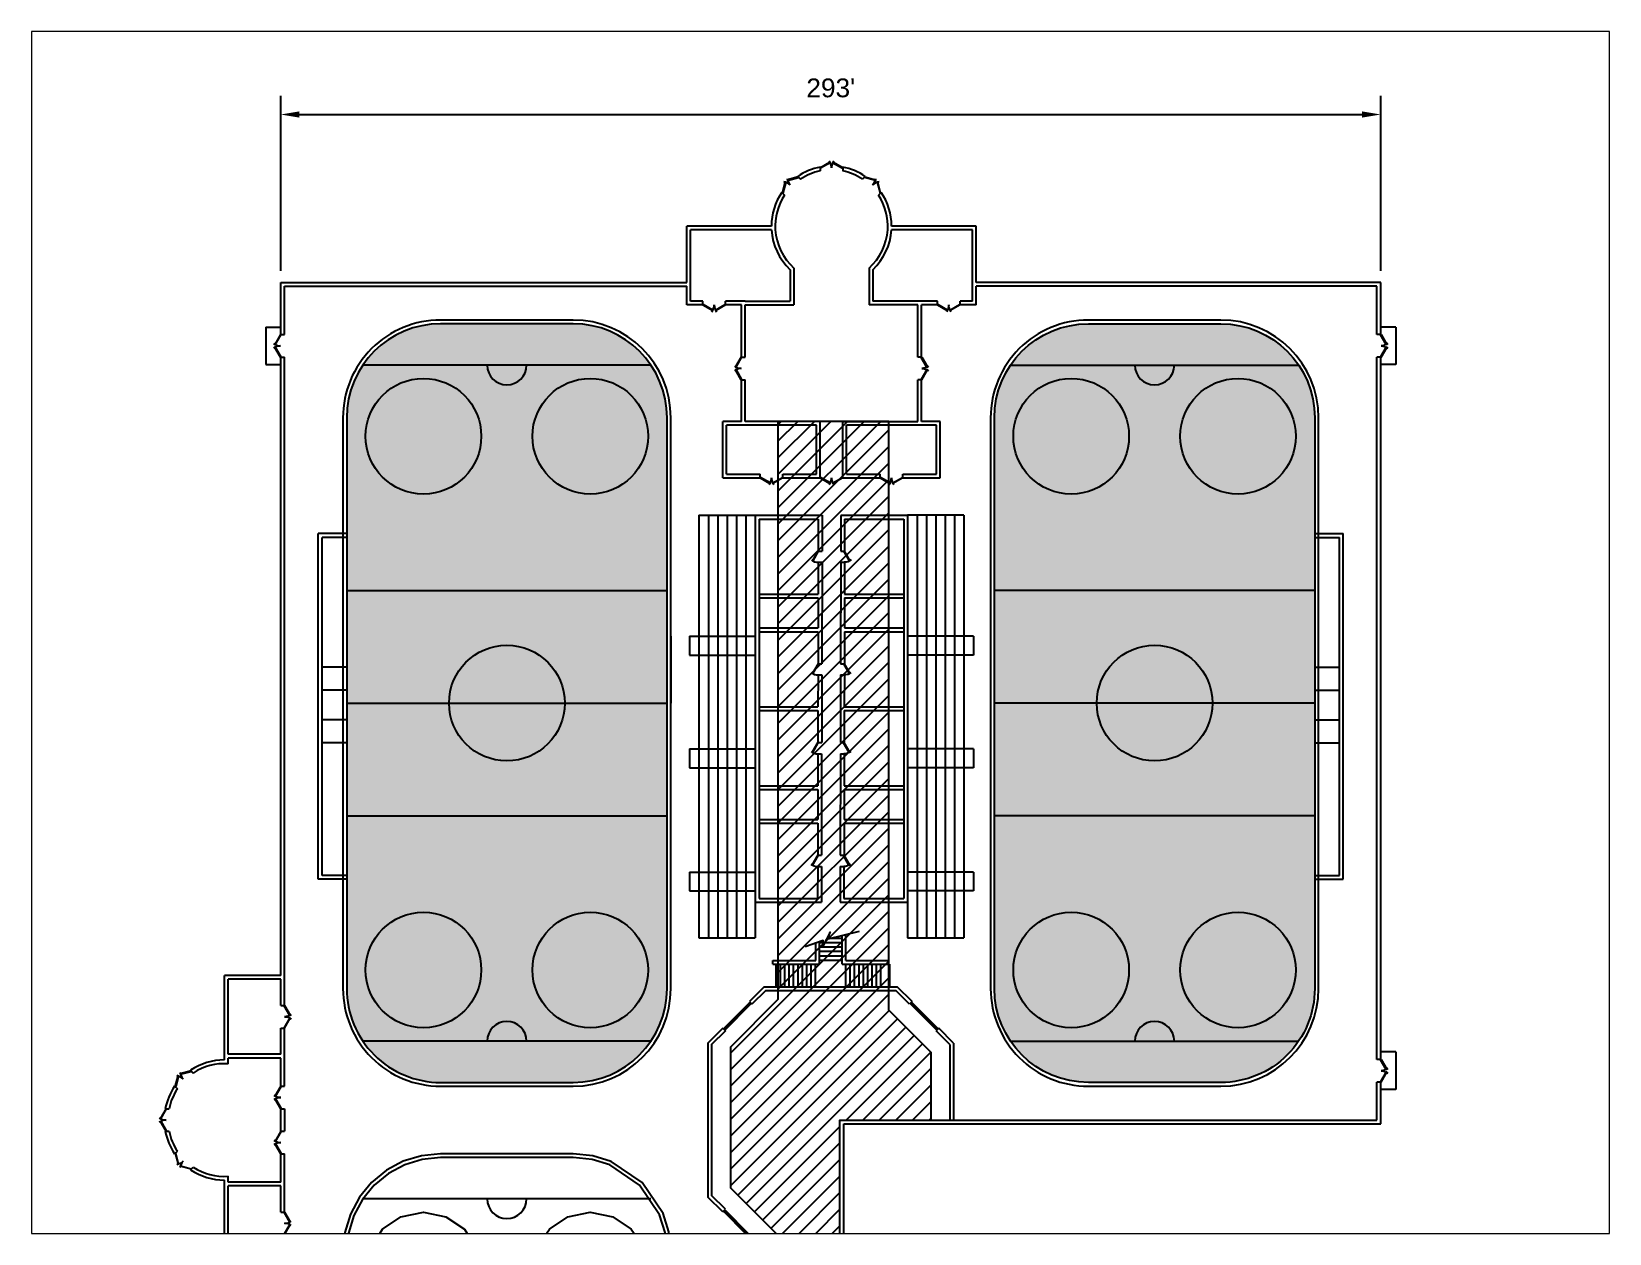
# Paper-space layout 'Layout1' of a CAD drawing. Header units: inches. Extents: x 0.63 to 9.03, y 0.8 to 7.2.
# The model-space entities are those that its viewports show. They can reach past a viewport. Long polylines and large blocks are cut down to what shows.
import ezdxf

# ---------------------------------------------------------------- set-up
doc = ezdxf.new("R2010")
doc.units = ezdxf.units.IN
doc.header["$MEASUREMENT"] = 0
for name, color, linetype in [('BDG', 5, 'Continuous'), ('Ice_Rink', 4, 'Continuous'), ('Ice_Rink_Hatch', 253, 'Continuous'), ('TITLE', 4, 'Continuous'), ('Upper_Level', 253, 'Continuous')]:
    doc.layers.add(name, color=color, linetype=linetype)
doc.layers.add('View Port', color=7, linetype='Continuous', plot=False)
doc.styles.get("Standard").update_dxf_attribs({"font": 'arial.ttf'})
doc.dimstyles.new('Civil', dxfattribs={"dimtxt": 0.1, "dimasz": 0.1, "dimexe": 0.1, "dimexo": 0.0625, "dimgap": 0.09, "dimtad": 1, "dimdec": 0, "dimzin": 12, "dimdsep": 46, "dimtxsty": 'Standard', "dimcen": 0.1, "dimaunit": 1, "dimadec": 5, "dimazin": 2, "dimtfac": 1, "dimtdec": 0, "dimtofl": 0, "dimtmove": 0, "dimatfit": 3, "dimfxl": 1, "dimfrac": 1, "dimtolj": 1, "dimtzin": 0, "dimarcsym": 0})

# ---------------------------------------------------------------- blocks, each defined once
blk = doc.blocks.new('*D5')
at = {"color": 0, "lineweight": -2}
for p, q in [((1.955267156746839, 5.926464763764504), (1.955267156746839, 6.858223012429383)), ((7.811385762554474, 5.926464763813596), (7.811385762554474, 6.858223012429383)), ((2.055267156746839, 6.758223012429383), (7.711385762554475, 6.758223012429383))]:
    blk.add_line(p, q, dxfattribs=at)
at = {"color": 0}
for points in [[(2.055267156746839, 6.77488967909605), (2.055267156746839, 6.741556345762716), (1.955267156746839, 6.758223012429383)], [(7.711385762554475, 6.77488967909605), (7.711385762554475, 6.741556345762716), (7.811385762554474, 6.758223012429383)]]:
    blk.add_solid(points, dxfattribs=at)
at = {"layer": 'Defpoints', "color": 0}
for p in [(7.811385762554474, 6.758223012429383), (1.955267156746839, 5.863964763764504), (7.811385762554474, 5.863964763813596)]:
    blk.add_point(p, dxfattribs=at)
at = {"color": 0, "insert": (4.883326459650656, 6.899314417613557), "char_height": 0.1, "attachment_point": 5}
blk.add_mtext("\\A1;293'", dxfattribs=at)
blk = doc.blocks.new('Door - Right Hung 36 in.')
blk.add_lwpolyline([(-0.75, -1.299038105676658), (0, 0), (-31.17691453623982, 18), (-31.92691453623982, 16.70096189432334)], close=True)
blk.add_arc((0, 0), 36, 142.6898732350749, 180)
blk = doc.blocks.new('Door - Left Hung 36 in.')
blk.add_lwpolyline([(0.75, -1.299038105676658), (0, 0), (31.17691453623981, 18), (31.92691453623981, 16.70096189432334)], close=True)
blk.add_arc((0, 0), 36, 0, 37.31012676492508)

msp = doc.modelspace()

# ---------------------------------------------------------------- hatches: boundary and pattern name
at = {"layer": 'Ice_Rink_Hatch'}
h = msp.add_hatch(color=256, dxfattribs=at)
h.paths.add_polyline_path([(204.7684095027557, 306.4338780099829), (128.0783411834322, 306.4338780092844, 0.2490694201743208), (148.7906563607444, 295.4338780094008), (184.0560943253272, 295.4338780097501, 0.2490694201769785)])
h.paths.add_polyline_path([(161.1661774091822, 306.4338780096336), (171.6805732768894, 306.4338780097501, 1)], flags=17)
h.paths.add_polyline_path([(159.6087967256949, 325.3824531535688, 1), (128.8325261962068, 325.3824531535688, 1)], flags=16)
h.paths.add_polyline_path([(204.0142244896319, 325.3824531535688, 1), (173.2379539601438, 325.3824531535688, 1)], flags=16)
h.paths.add_polyline_path([(209.0560943253272, 366.4338780096336), (123.7906563605115, 366.4338780095172), (123.7906563605115, 320.4338780094008, 0.1496999118989807), (128.0783411834322, 306.4338780092844), (161.1661774091822, 306.4338780096336, -1), (171.6805732768894, 306.4338780096336), (204.7684095027557, 306.4338780099829, 0.1496999118940119), (209.0560943253272, 320.4338780097501)])
h.paths.add_polyline_path([(204.0142244896319, 325.3824531535688, -1), (173.2379539601438, 325.3824531535688, -1)], flags=0)
h.paths.add_polyline_path([(159.6087967256949, 325.3824531535688, -1), (128.8325261962068, 325.3824531535688, -1)], flags=0)
h.paths.add_polyline_path([(209.0560943254436, 396.4338780096336), (181.8115106076634, 396.4338780096336, -1), (151.0352400781753, 396.4338780095172), (123.7906563603951, 396.4338780094008), (123.7906563605115, 366.4338780095172), (209.0560943252108, 366.4338780095172)])
h.paths.add_polyline_path([(181.8115106076634, 396.4338780096336), (151.0352400781753, 396.4338780095172, 1)], flags=17)
h.paths.add_polyline_path([(151.0352400781753, 396.4338780095172), (181.8115106076634, 396.4338780096336, 1)], flags=17)
h.paths.add_polyline_path([(209.0560943253272, 426.4338780097501), (123.7906563605115, 426.4338780095172), (123.7906563605115, 396.4338780095172), (151.0352400781753, 396.4338780095172, -1), (181.8115106076634, 396.4338780096336), (209.0560943252108, 396.4338780096336)])
h.paths.add_polyline_path([(209.0560943253272, 472.4338780096336, 0.1496999118902087), (204.7684095028721, 486.4338780090516), (171.6805732764237, 486.433878009168, -1), (161.1661774087165, 486.4338780092844), (128.078341183083, 486.4338780094008, 0.1496999118929537), (123.7906563605115, 472.4338780097501), (123.7906563605115, 426.4338780092844), (209.0560943252108, 426.4338780094008)])
h.paths.add_polyline_path([(128.8325261957411, 467.4853028651164, -1), (159.6087967252292, 467.4853028651164, -1)], flags=0)
h.paths.add_polyline_path([(173.2379539596782, 467.4853028654657, -1), (204.0142244891663, 467.4853028654657, -1)], flags=16)
h.paths.add_polyline_path([(173.2379539596782, 467.4853028654657, 1), (204.0142244891663, 467.4853028654657, 1)], flags=0)
h.paths.add_polyline_path([(159.6087967252292, 467.4853028651164, 1), (128.8325261957411, 467.4853028651164, 1)], flags=16)
h.paths.add_polyline_path([(171.6805732764237, 486.433878009168), (161.1661774087165, 486.433878009168, 1)], flags=17)
h.paths.add_polyline_path([(184.0560943254436, 497.4338780096336), (148.7906563605115, 497.4338780097501, 0.249069420177873), (128.078341183083, 486.4338780094008), (204.7684095028721, 486.4338780090516, 0.2490694201791863)])
h = msp.add_hatch(color=256, dxfattribs=at)
h.paths.add_polyline_path([(377.1769532594531, 306.4338780092844), (300.4868849401296, 306.4338780099829, 0.2490694201769785), (321.1992001175581, 295.4338780097501), (356.4646380823738, 295.4338780094008, 0.2490694201718481)])
h.paths.add_polyline_path([(333.5747211659959, 306.4338780096336), (344.0891170337031, 306.4338780095172, 1)], flags=16)
h.paths.add_polyline_path([(376.4227682466785, 325.3824531535688, 1), (345.6464977171904, 325.3824531535688, 1)], flags=16)
h.paths.add_polyline_path([(381.4646380823738, 366.4338780096336), (296.1992001174417, 366.4338780095172), (296.1992001175581, 320.4338780097501, 0.1496999118940119), (300.4868849401296, 306.4338780099829), (333.5747211659959, 306.4338780096336, -1), (344.0891170337031, 306.4338780096336), (377.1769532594531, 306.4338780092844, 0.1496999118989807), (381.4646380823738, 320.4338780094008)])
h.paths.add_polyline_path([(332.0173404827415, 325.3824531535688, -1), (301.2410699532534, 325.3824531535688, -1)], flags=16)
h.paths.add_polyline_path([(376.4227682466785, 325.3824531535688, -1), (345.6464977171904, 325.3824531535688, -1)], flags=0)
h.paths.add_polyline_path([(301.2410699532534, 325.3824531535688, 1), (332.0173404827415, 325.3824531535688, 1)], flags=0)
h.paths.add_polyline_path([(381.4646380824902, 396.4338780095172), (354.22005436471, 396.4338780095172, -1), (323.4437838352219, 396.4338780096336), (296.1992001174417, 396.4338780096336), (296.1992001174417, 366.4338780097501), (381.4646380823738, 366.4338780094008)])
h.paths.add_polyline_path([(354.22005436471, 396.4338780095172), (323.4437838352219, 396.4338780096336, 1)], flags=17)
h.paths.add_polyline_path([(323.4437838352219, 396.4338780096336), (354.22005436471, 396.4338780095172, 1)], flags=17)
h.paths.add_polyline_path([(381.4646380823738, 426.4338780096336), (296.1992001174417, 426.4338780096336), (296.1992001175581, 396.4338780096336), (323.4437838352219, 396.4338780096336, -1), (354.22005436471, 396.4338780095172), (381.4646380822574, 396.4338780094008)])
h.paths.add_polyline_path([(381.4646380823738, 472.4338780097501, 0.1496999118929537), (377.1769532598023, 486.4338780094008), (344.0891170341688, 486.4338780092844, -1), (333.5747211664616, 486.433878009168), (300.4868849400132, 486.4338780090516, 0.1496999118902087), (296.1992001175581, 472.4338780096336), (296.1992001174417, 426.4338780097501), (381.4646380823738, 426.4338780095172)])
h.paths.add_polyline_path([(301.241069953719, 467.4853028654657, -1), (332.0173404832071, 467.4853028654657, -1)], flags=0)
h.paths.add_polyline_path([(345.6464977176561, 467.4853028651164, -1), (376.4227682471442, 467.4853028651164, -1)], flags=16)
h.paths.add_polyline_path([(345.6464977176561, 467.4853028651164, 1), (376.4227682471442, 467.4853028651164, 1)], flags=0)
h.paths.add_polyline_path([(332.0173404832071, 467.4853028654657, 1), (301.241069953719, 467.4853028654657, 1)], flags=16)
h.paths.add_polyline_path([(344.0891170341688, 486.4338780092844), (333.5747211664616, 486.4338780092844, 1)], flags=16)
h.paths.add_polyline_path([(356.4646380823738, 497.4338780097501), (321.1992001175581, 497.4338780096336, 0.2490694201804226), (300.4868849400132, 486.4338780090516), (377.1769532598023, 486.4338780094008, 0.249069420177873)])
at = {"layer": 'Upper_Level'}
h = msp.add_hatch(dxfattribs=at)
h.set_pattern_fill('ANSI31', color=256, scale=25, style=0)
h.set_pattern_definition([(45, (-677062.401385964, -786661.7546266721), (-2.209708691207961, 2.209708691207961), [])])
h.paths.add_polyline_path([(279.3283186111998, 285.4338780109142), (279.3283186114327, 303.4485966349789), (268.1005428981202, 314.6763723485242), (268.100542897771, 471.433878009168), (238.55609432556, 471.433878009168), (238.5560943252108, 317.4919286908885), (225.926975831569, 304.862810197596), (225.9269758316854, 267.4191593854525), (238.5560943252108, 254.7900408906466), (238.5560943249779, 98.93387800881871), (255.374842048453, 98.93387800916796), (255.0346128270662, 285.4338780112635)])

# ---------------------------------------------------------------- linework, layer by layer
at = {"layer": 'BDG'}
for p, q in [((249.828318608173, 539.1501116543845), (249.828318608173, 538.1308164657862)), ((255.828318608173, 539.1501116557815), (255.828318608173, 538.1308164669504)), ((243.8365835669151, 536.6682537366473), (244.5573341069444, 535.9475031966181)), ((261.8200536505951, 536.6682537406055), (261.0993031106823, 535.9475032005762)), ((239.5939428805773, 532.4256130483304), (240.3146934206065, 531.7048625087668)), ((266.0626943386792, 532.4256130542676), (265.3419437987664, 531.7048625143548)), ((214.3283186115491, 508.4338780096336), (214.3283186115491, 523.4338780094008)), ((236.8283186115491, 523.4338780094008), (214.3283186115491, 523.4338780094008)), ((215.3283186115491, 503.4338780094008), (215.3283186115491, 522.4338780094008)), ((236.8595991888483, 522.4338780095172), (215.3283186115491, 522.4338780094008)), ((290.3283186115491, 522.4338780098665), (268.7970380342499, 522.4338780097501)), ((291.3283186114327, 523.4338780098665), (268.8283186115491, 523.4338780096336)), ((290.3283186111998, 503.4338780097501), (290.3283186115491, 522.4338780098665)), ((291.3283186113163, 508.4338780096336), (291.3283186114327, 523.4338780098665)), ((106.2246819497718, 508.4338780100993), (214.3283186115491, 508.4338780096336)), ((106.2246819498882, 494.5466937850765), (106.2246819497718, 508.4338780100993)), ((241.8283186114326, 511.8149279708346), (241.8283186115491, 503.4338780094008)), ((242.8283186115491, 512.2535381221282), (242.8283186115491, 502.4338780095172)), ((262.8283186114327, 512.2535381221282), (262.8283186115491, 502.4338780098665)), ((263.8283186115491, 511.8149279710674), (263.8283186116655, 503.4338780097501)), ((399.0306124929971, 508.4338780102157), (291.3283186113163, 508.4338780096336)), ((399.0306124931135, 494.5466937851929), (399.0306124929971, 508.4338780102157)), ((107.2246819498882, 507.4338780102157), (214.3283186115491, 507.4338780096336)), ((107.2246819500046, 494.5466937850765), (107.2246819498882, 507.4338780102157)), ((214.3283186115491, 502.4338780094008), (214.3283186115491, 507.4338780096336)), ((398.0306124929971, 507.4338780102157), (291.3283186114327, 507.4338780097501)), ((291.3283186111998, 502.4338780097501), (291.3283186114327, 507.4338780097501)), ((398.0306124931135, 494.5466937853093), (398.0306124929971, 507.4338780102157)), ((218.6079126562158, 502.4338780094008), (214.3283186115491, 502.4338780094008)), ((218.6079126562158, 503.4338780095172), (215.3283186115491, 503.4338780094008)), ((218.6079126560994, 502.4338780094008), (218.6079126560994, 503.4338780094008)), ((229.8875067004169, 503.4338780092844), (224.6079126560994, 503.4338780095172)), ((224.6079126560994, 502.4338780094008), (224.6079126560994, 503.4338780094008)), ((228.8875067006497, 502.4338780094008), (224.6079126562158, 502.4338780094008)), ((228.8875067007661, 488.5466937848437), (228.8875067006497, 502.4338780095172)), ((229.8875067004169, 503.4338780092844), (241.8283186115491, 503.4338780094008)), ((229.8875067006497, 488.5466937847273), (229.8875067004169, 502.4338780094008)), ((229.8875067004169, 502.4338780094008), (242.8283186115491, 502.4338780095172)), ((275.7691305222156, 502.4338780099829), (262.8283186115491, 502.4338780098665)), ((275.7691305222156, 503.4338780097501), (263.8283186116655, 503.4338780097501)), ((281.0487245668824, 503.4338780097501), (275.7691305222156, 503.4338780097501)), ((275.769130522332, 488.5466937848437), (275.7691305222156, 502.4338780099829)), ((276.7691305222156, 488.5466937847273), (276.769130522332, 502.4338780098665)), ((281.0487245671152, 502.4338780097501), (276.769130522332, 502.4338780097501)), ((281.0487245669988, 502.4338780094008), (281.0487245669988, 503.4338780094008)), ((290.3283186111998, 503.4338780097501), (287.0487245669988, 503.4338780097501)), ((287.0487245669988, 502.4338780094008), (287.0487245669988, 503.4338780094008)), ((291.3283186111998, 502.4338780097501), (287.0487245671152, 502.4338780097501)), ((102.2246819519837, 496.5466937839124), (102.2246819518673, 486.5466937839124)), ((102.2246819519837, 496.5466937839124), (106.2246819519837, 496.5466937848437)), ((403.030612491018, 496.5466937839124), (399.030612491018, 496.5466937848437)), ((403.030612491018, 496.5466937839124), (403.0306124911344, 486.5466937839124)), ((106.2246819498882, 494.5466937850765), (107.2246819498882, 494.5466937850765)), ((399.110479645145, 494.5466937851929), (398.0306124929971, 494.5466937851929)), ((106.2246819497718, 323.9338780158037), (106.2246819498882, 488.5466937851929)), ((106.2246819498882, 488.5466937851929), (107.2246819498882, 488.5466937850765)), ((107.2246819498882, 315.9338780156872), (107.2246819500046, 488.5466937850765)), ((228.8076395486182, 488.5466937848437), (229.8875067006497, 488.5466937848437)), ((276.84899767448, 488.5466937848437), (275.769130522332, 488.5466937848437)), ((398.0306124931135, 301.5466937846109), (398.0306124931135, 488.5466937853093)), ((399.110479645145, 488.5466937851929), (398.0306124929971, 488.5466937851929)), ((399.0306124931135, 301.5466937846109), (399.0306124931135, 488.5466937851929)), ((102.2246819518673, 486.5466937839124), (106.2246819518673, 486.5466937848437)), ((403.0306124911344, 486.5466937839124), (399.0306124911344, 486.5466937848437)), ((228.8076395486182, 482.5466937848437), (229.8875067007661, 482.5466937848437)), ((228.8875067007661, 471.433878009168), (228.8875067007661, 482.5466937848437)), ((229.8875067008825, 471.433878009168), (229.8875067006497, 482.5466937847273)), ((275.769130522332, 471.4338780092844), (275.769130522332, 482.5466937848437)), ((276.84899767448, 482.5466937848437), (275.769130522332, 482.5466937848437)), ((276.769130522332, 471.4338780095172), (276.7691305222156, 482.5466937847273)), ((223.8875067008825, 456.4338780098665), (223.8875067007661, 471.433878009168)), ((228.8875067008825, 471.433878009168), (223.8875067007661, 471.433878009168)), ((248.8283186115491, 470.433878009168), (224.8875067007661, 470.433878009168)), ((224.8875067008825, 457.4338780097501), (224.8875067007661, 470.433878009168)), ((249.8283186114326, 471.433878009168), (229.8875067008825, 471.433878009168)), ((248.8283186115491, 457.4338780098665), (248.8283186115491, 470.433878009168)), ((249.8283186115491, 456.4338780097501), (249.8283186114326, 471.433878009168)), ((255.8283186115491, 471.4338780090516), (275.769130522332, 471.4338780092844)), ((255.8283186115491, 456.4338780097501), (255.8283186115491, 471.4338780090516)), ((275.769130522332, 470.4338780095172), (256.8283186115491, 470.4338780092844)), ((256.8283186115491, 457.4338780097501), (256.8283186115491, 470.4338780092844)), ((280.769130522332, 470.4338780096336), (275.769130522332, 470.4338780095172)), ((281.769130522332, 471.4338780096336), (276.769130522332, 471.4338780095172)), ((280.769130522332, 457.4338780096336), (280.769130522332, 470.4338780096336)), ((281.769130522332, 456.4338780096336), (281.769130522332, 471.4338780096336)), ((223.8875067008825, 456.4338780098665), (233.8579126562158, 456.4338780097501)), ((224.8875067008825, 457.4338780097501), (233.8579126563322, 457.4338780099829)), ((233.8579126562158, 456.4338780097501), (233.8579126562158, 457.4338780097501)), ((239.8579126562158, 456.4338780097501), (239.8579126562158, 457.4338780097501)), ((239.8579126563322, 457.4338780099829), (248.8283186115491, 457.4338780098665)), ((239.8579126562158, 456.4338780097501), (249.8283186114326, 456.4338780097501)), ((249.8283186115491, 456.4338780097501), (249.8283186115491, 457.4338780097501)), ((255.8283186115491, 456.4338780097501), (255.8283186115491, 457.4338780097501)), ((255.8283186115491, 456.4338780097501), (265.7987245668824, 456.4338780096336)), ((256.8283186115491, 457.4338780097501), (265.7987245668824, 457.4338780096336)), ((265.7987245668824, 456.4338780097501), (265.7987245668824, 457.4338780097501)), ((271.7987245668824, 456.4338780097501), (271.7987245668824, 457.4338780097501)), ((271.7987245668824, 457.4338780096336), (280.769130522332, 457.4338780096336)), ((271.7987245668824, 456.4338780096336), (281.769130522332, 456.4338780096336)), ((232.5560943254436, 446.4338780099829), (250.328314451564, 446.4338780097501)), ((232.5560943254436, 446.4338780099829), (232.5560943253272, 343.4338780098665)), ((233.5560943254436, 445.4338780098665), (249.3264885022704, 445.4338780098665)), ((233.5560943254436, 445.4338780098665), (233.5560943253272, 344.4338780099829)), ((249.3264885022704, 445.4338780098665), (249.3109820767472, 436.9338780097501)), ((250.3283227716506, 446.4384387158393), (250.3109837406714, 436.9338780098665)), ((255.3283144516804, 446.4293173041265), (255.310992060758, 436.9338780097501)), ((255.3264984862812, 446.4338780098665), (273.100542897771, 446.4338780098665)), ((256.3265001503219, 445.4338780099829), (256.3109937246822, 436.9338780098665)), ((256.3265001503219, 445.4338780099829), (272.1005428978874, 445.4338780098665)), ((272.1005428978874, 445.4338780098665), (272.1005428978874, 344.4338780099829)), ((273.100542897771, 446.4338780098665), (273.1005428980038, 343.4338780099829)), ((249.3082456486931, 436.9338780097501), (250.3109837406714, 436.9338780098665)), ((255.310992060758, 436.9338780097501), (256.3265001505547, 436.9338780098665)), ((249.3055092206391, 433.9338780097501), (249.2900027951159, 425.4338780097501)), ((249.3055092207555, 433.9338780097501), (250.3055108845633, 433.9338780098665)), ((250.3055108844469, 433.9338780097501), (250.2562551797068, 406.9338780098665)), ((255.3055192045335, 433.9338780096336), (255.256263499677, 406.9338780096336)), ((255.3055192046499, 433.9338780097501), (256.3082572967446, 433.9338780097501)), ((256.3055208686906, 433.9338780097501), (256.2900144429345, 425.4338780096336)), ((233.5560943254436, 425.4338780098665), (249.2900027951159, 425.4338780097501)), ((233.5560943254436, 424.4338780098665), (249.2881785097465, 424.4338780097501)), ((249.2881785097465, 424.4338780097501), (249.273584226908, 416.4338780098665)), ((256.2881901576816, 424.4338780100993), (256.2735958746102, 416.4338780097501)), ((256.2881901576816, 424.4338780100993), (272.1005428978874, 424.4338780098665)), ((256.2900144429345, 425.4338780096336), (272.1005428978874, 425.4338780098665)), ((233.5560943254436, 416.4338780098665), (249.2735842266752, 416.4338780097501)), ((256.2735958746102, 416.4338780097501), (272.1005428978874, 416.4338780098665)), ((233.5560943254436, 415.4338780098665), (249.2717599413058, 415.4338780098665)), ((249.2717599414222, 415.4338780098665), (249.256253515899, 406.9338780097501)), ((256.2717715893573, 415.4338780097501), (256.2562651638341, 406.9338780099829)), ((256.2717715892409, 415.4338780097501), (272.1005428978874, 415.4338780098665)), ((249.2507806597909, 403.9338780097501), (249.2352742341513, 395.4338780098665)), ((249.2507806597909, 403.9338780097501), (250.2507823235987, 403.9338780098665)), ((249.2535170877286, 406.9338780097501), (250.2562551797068, 406.9338780098665)), ((250.2507823235987, 403.9338780098665), (250.2179451869501, 385.9338780099829)), ((255.2507906436853, 403.9338780098665), (255.2179535070368, 385.9338780098665)), ((255.2507906436853, 403.9338780097501), (256.25352873578, 403.9338780097501)), ((255.2562634997934, 406.9338780097501), (256.2717715895901, 406.9338780098665)), ((256.2507923076096, 403.9338780097501), (256.23528588197, 395.4338780097501)), ((233.5560943254436, 395.4338780098665), (249.2352742340349, 395.4338780097501)), ((256.23528588197, 395.4338780096336), (272.1005428978874, 395.4338780098665)), ((233.5560943254436, 394.4338780098665), (249.2334499485491, 394.4338780098665)), ((249.2334499486655, 394.4338780098665), (249.2179435233752, 385.9338780099829)), ((256.2334615966006, 394.4338780098665), (256.2179551711938, 385.9338780100993)), ((256.233461596717, 394.4338780097501), (272.1005428978874, 394.4338780098665)), ((249.2124706671507, 382.9338780098665), (249.1969642413946, 374.4338780099829)), ((249.2124706669178, 382.9338780098665), (250.2124723307256, 382.9338780099829)), ((249.2152070948555, 385.9338780098665), (250.2179451868337, 385.9338780099829)), ((250.212472330842, 382.9338780099829), (250.1632166259855, 355.9338780100993)), ((255.2124806509287, 382.9338780098665), (255.1632249460722, 355.9338780099829)), ((255.2124806508122, 382.9338780098665), (256.2152187429069, 382.9338780098665)), ((255.2179535069203, 385.9338780098665), (256.233461596717, 385.9338780099829)), ((256.2124823149693, 382.9338780097501), (256.1969758893297, 374.4338780098665)), ((233.5560943254436, 374.4338780098665), (249.1969642412782, 374.4338780099829)), ((256.1969758893297, 374.4338780098665), (272.1005428978874, 374.4338780098665)), ((233.5560943254436, 373.4338780098665), (249.1951399561417, 373.4338780097501)), ((249.1951399559088, 373.4338780096336), (249.1805456730703, 365.4338780098665)), ((256.1951516039603, 373.4338780098665), (256.1805573211218, 365.4338780098665)), ((256.1951516038439, 373.4338780097501), (272.1005428978874, 373.4338780098665)), ((233.5560943254436, 365.4338780098665), (249.1805456730703, 365.4338780098665)), ((256.1805573211218, 365.4338780098665), (272.1005428978874, 365.4338780098665)), ((233.5560943254436, 364.4338780098665), (249.178721387701, 364.4338780098665)), ((249.178721387701, 364.4338780098665), (249.1632149621778, 355.9338780099829)), ((256.1787330357524, 364.4338780098665), (272.1005428978874, 364.4338780098665)), ((256.1787330357524, 364.4338780098665), (256.1787330358688, 355.9338780100993)), ((249.1577421061861, 352.9338780100993), (249.14223568043, 344.4338780100993)), ((249.1577421060697, 352.9338780099829), (250.1577437698774, 352.9338780100993)), ((249.1604785340073, 355.9338780099829), (250.1632166259855, 355.9338780100993)), ((250.1577437698774, 352.9338780100993), (250.1404130588685, 343.4338780098665)), ((255.1577520899641, 352.9338780099829), (255.1404213789551, 343.4338780097501)), ((255.1577520899641, 352.9338780099829), (256.1604901820588, 352.9338780099829)), ((255.1632249460722, 355.9338780099829), (256.1787330358688, 355.9338780100993)), ((256.1577537540047, 352.9338780098665), (256.1422473283651, 344.4338780099829)), ((233.5560943253272, 344.4338780099829), (249.14223568043, 344.4338780100993)), ((256.1422473283651, 344.4338780099829), (272.1005428978874, 344.4338780099829)), ((232.5560943253272, 343.4338780098665), (250.1404130588685, 343.4338780098665)), ((255.1404213789551, 343.4338780097501), (273.1005428980038, 343.4338780099829)), ((248.6276472218501, 327.9338780095172), (248.6276472217337, 332.5514674193296)), ((249.6276472217337, 326.933878009168), (249.6276472217337, 332.9001352333767)), ((250.5783589317629, 332.6002780093881), (249.6276472216173, 332.6002780093881)), ((255.6276472217337, 332.6002780093881), (250.9418867156541, 332.6002780093881)), ((251.9550386547976, 333.766878009385), (251.561939010809, 333.766878009385)), ((255.6276472217337, 333.766878009385), (252.720441416784, 333.766878009385)), ((255.6276472217337, 326.933878009168), (255.6276472217337, 334.4933315248531)), ((256.6276472217337, 327.9338780094008), (256.6276472217337, 334.7432118443144)), ((237.2601758314463, 327.933878009168), (248.6276472218501, 327.9338780095172)), ((237.2601758315627, 326.9338780094008), (237.2601758315627, 327.9338780094008)), ((255.6276472217337, 331.4336780093913), (249.6276472216173, 331.4336780093913)), ((255.6276472217337, 330.2670780093945), (249.6276472216173, 330.2670780093945)), ((255.6276472217337, 329.1004780093976), (249.6276472216173, 329.1004780093976)), ((255.6276472217337, 327.9338780094008), (249.6276472216173, 327.9338780094008)), ((256.6276472217337, 327.9338780094008), (267.995118611439, 327.9338780092844)), ((267.995118611439, 326.9338780094008), (267.995118611439, 327.9338780094008)), ((106.2246819753832, 323.9338780158037), (91.224681975616, 323.9338780123112)), ((91.22468198085468, 301.4338780123112), (91.224681975616, 323.9338780123112)), ((237.2601758316791, 326.9338780092844), (249.6276472217337, 326.933878009168)), ((238.0935758314494, 320.9338780094008), (238.0935758315659, 326.933878009168)), ((239.2601758314463, 320.9338780094008), (239.2601758314463, 326.933878009168)), ((240.4267758314431, 320.9338780094008), (240.4267758314431, 326.933878009168)), ((241.5933758314399, 320.9338780094008), (241.5933758314399, 326.933878009168)), ((242.7599758314368, 320.9338780094008), (242.7599758314368, 326.933878009168)), ((243.9265758314336, 320.9338780094008), (243.9265758314336, 326.933878009168)), ((245.0931758314304, 320.9338780094008), (245.0931758314304, 326.933878009168)), ((246.2597758314273, 320.9338780094008), (246.2597758314273, 326.933878009168)), ((247.4263758314241, 320.9338780094008), (247.4263758314241, 326.933878009168)), ((248.5929758314209, 320.9338780094008), (248.5929758314209, 326.933878009168)), ((255.6276472217337, 326.933878009168), (267.995118611439, 326.933878009168)), ((256.6623186115808, 320.9338780094008), (256.6623186115808, 326.933878009168)), ((257.8289186115776, 320.9338780094008), (257.8289186115776, 326.933878009168)), ((258.9955186115744, 320.9338780094008), (258.9955186115744, 326.933878009168)), ((260.1621186115713, 320.9338780094008), (260.1621186115713, 326.933878009168)), ((261.3287186115681, 320.9338780094008), (261.3287186115681, 326.933878009168)), ((262.4953186115649, 320.9338780094008), (262.4953186115649, 326.933878009168)), ((263.6619186115618, 320.9338780094008), (263.6619186115618, 326.933878009168)), ((264.8285186115586, 320.9338780094008), (264.8285186115586, 326.933878009168)), ((265.9951186115554, 320.9338780094008), (265.9951186115554, 326.933878009168)), ((268.3283186115491, 320.9338780094008), (268.3283186114327, 326.9338780094008)), ((106.2246819497718, 322.9338780156872), (92.22468197584882, 322.933878012544)), ((92.22468198050544, 302.9338780126604), (92.22468197584882, 322.933878012544)), ((106.2246819498882, 315.9338780156872), (106.2246819497718, 322.9338780156872)), ((234.926975831569, 320.9338780092844), (230.9625097379953, 316.9694119154778)), ((235.3411893943025, 319.9338780095172), (231.669616519071, 316.2623051345186)), ((234.926975831569, 320.9338780092844), (270.3283186114327, 320.9338780092844)), ((235.3411893943025, 319.9338780095172), (269.9141050491648, 319.933878009168)), ((273.5856779242799, 316.2623051339365), (269.9141050491648, 319.933878009168)), ((274.2927847053556, 316.969411915245), (270.3283186114327, 320.9338780092844)), ((106.2246819497718, 315.9338780156872), (107.2246819498882, 315.9338780156872)), ((230.9625097381117, 316.9694119157107), (231.6696165191874, 316.2623051344021)), ((274.2927847053556, 316.969411915245), (273.5856779242799, 316.2623051339365)), ((106.2246819497718, 302.9338780156872), (106.2246819498882, 309.9338780158037)), ((106.2246819497718, 309.9338780156872), (107.2246819498882, 309.9338780156872)), ((107.2246819498882, 294.4338780087023), (107.2246819498882, 309.9338780156872)), ((223.8914419261905, 309.8983441039059), (219.926975831569, 305.9338780092844)), ((219.9269758318019, 305.9338780100993), (223.8914419258412, 309.8983441039059)), ((224.5985487071498, 309.1912373225973), (220.926975831569, 305.5196644469002)), ((220.9269758318019, 305.5196644474822), (224.5985487071498, 309.1912373225973)), ((223.8914419258412, 309.8983441039059), (224.5985487071498, 309.1912373225973)), ((281.3638525175097, 309.8983441033238), (280.6567457362012, 309.1912373220152)), ((284.3283186114327, 305.5196644469002), (280.6567457362012, 309.1912373220152)), ((285.3283186114327, 305.9338780094008), (281.3638525175097, 309.8983441033238)), ((106.2246819541956, 302.9338780156872), (92.2246819802726, 302.933878012544)), ((219.926975831569, 305.9338780092844), (219.926975831569, 264.933878010565)), ((220.926975831569, 305.5196644469002), (220.9269758314526, 265.3480915730656)), ((284.3283186114327, 305.5196644469002), (284.3283186113163, 285.4338780109142)), ((285.3283186114327, 305.9338780094008), (285.3283186115491, 285.4338780106814)), ((403.0306124911344, 303.5466937832139), (399.0306124911344, 303.5466937841452)), ((403.0306124911344, 303.5466937832139), (403.0306124912508, 293.5466937832139)), ((82.23294693959676, 298.6682537394413), (82.9536974795096, 297.947503199412)), ((106.2246819544284, 301.9338780156872), (92.22468198050544, 301.933878012544)), ((92.2246819809711, 300.400507559611), (92.22468198062185, 301.933878012544)), ((106.2246819497718, 294.4338780085859), (106.2246819497718, 301.9338780155708)), ((399.1104796452614, 301.5466937844944), (398.0306124931135, 301.5466937844944)), ((77.99030625337534, 294.4256130513572), (78.71105679328818, 293.704862511328)), ((106.2246819496554, 294.4338780087023), (107.2246819497718, 294.4338780087023)), ((398.0306124929971, 285.4338780089352), (398.0306124931135, 295.5466937846109)), ((399.1104796452614, 295.5466937844944), (398.0306124931135, 295.5466937844944)), ((399.0306124931135, 284.433878009168), (399.0306124931135, 295.5466937846109)), ((403.0306124912508, 293.5466937832139), (399.0306124912508, 293.5466937841452)), ((75.50844833819926, 288.4338780088187), (76.52774352691401, 288.4338780088187)), ((106.2246819496554, 288.4338780087023), (107.2246819497718, 288.4338780087023)), ((106.2246819497718, 282.4338780090516), (106.2246819496554, 288.4338780085859)), ((107.2246819497718, 288.4338780087023), (107.2246819497718, 282.4338780090516)), ((75.50844833947983, 282.4338780088187), (76.52774352819458, 282.4338780088187)), ((106.2246819497718, 282.4338780090516), (107.2246819500046, 282.4338780090516)), ((255.0346128270662, 285.4338780112635), (398.0306124929971, 285.4338780089352)), ((255.1134561610574, 242.2151280095172), (255.0346128270662, 285.4338780112635)), ((256.1422473296457, 284.433878011147), (399.0306124931135, 284.433878009168)), ((256.1422473284815, 242.2151280096336), (256.1422473296457, 284.433878011147)), ((77.99030625733346, 276.4421429675608), (78.7110567972463, 277.1628935075901)), ((106.2246819497718, 268.9338780020666), (106.2246819496554, 276.4338780089352)), ((106.2246819497718, 276.4338780090516), (107.2246819500046, 276.4338780090516)), ((107.2246819498882, 260.9338780019502), (107.2246819498882, 276.4338780090516)), ((82.23294694541752, 272.1995022813394), (82.95369748533037, 272.9202528213686)), ((91.22468199307829, 246.9338780124276), (91.22468198807243, 269.4338780123112)), ((92.22468198818885, 268.9338780053263), (92.22468198772319, 270.467248465477)), ((106.2246819544284, 268.9338780021831), (92.22468198050544, 268.9338780053263)), ((92.22468199284546, 247.933878012544), (92.22468198830526, 267.9338780053263)), ((106.2246819541956, 267.9338780021831), (92.2246819802726, 267.9338780053263)), ((106.2246819498882, 260.9338780020666), (106.2246819497718, 267.9338780020666)), ((223.8914419258412, 260.9694119160599), (219.926975831569, 264.933878010565)), ((224.5985487071498, 261.6765186973685), (220.9269758314526, 265.3480915730656)), ((106.2246819497718, 260.9338780019502), (107.2246819498882, 260.9338780019502)), ((223.8914419258412, 260.9694119160599), (224.5985487071498, 261.6765186973685)), ((106.2246819497718, 247.9338780163857), (106.2246819498882, 254.9338780019502)), ((106.2246819497718, 254.9338780019502), (107.2246819498882, 254.9338780019502)), ((107.2246819498882, 78.54669378333026), (107.2246819498882, 254.9338780020666)), ((230.9625097381117, 253.8983441042551), (231.6696165191874, 254.6054508855636)), ((234.926975831569, 249.9338780103321), (230.9625097378789, 253.8983441039058)), ((235.341189393604, 250.9338780104485), (231.669616519071, 254.6054508854472))]:
    msp.add_line(p, q, dxfattribs=at)
msp.add_lwpolyline([(279.3283186111998, 285.4338780109142), (279.3283186114327, 303.4485966349789), (268.1005428981202, 314.6763723485242), (268.100542897771, 471.433878009168), (238.55609432556, 471.433878009168), (238.5560943252108, 317.4919286908885), (225.926975831569, 304.862810197596), (225.9269758316854, 267.4191593854525), (238.5560943252108, 254.7900408906466), (238.5560943249779, 98.93387800881871), (255.374842048453, 98.93387800916796), (255.0346128270662, 285.4338780112635)], close=True, dxfattribs=at)
for centre, radius, start, end in [((252.8283186116655, 523.4338780094008), 16, 100.8069228885459, 124.1930771391474), ((252.8283186115491, 523.4338780096336), 16, 100.8069228885459, 124.1930771391474), ((252.8283186116655, 523.4338780094008), 15, 101.536959044223, 123.4630409766871), ((252.8283186115491, 523.4338780096336), 15, 101.536959044223, 123.4630409766871), ((252.8283186116655, 523.4338780094008), 16, 55.80692288490092, 79.1930771389114), ((252.8283186115491, 523.4338780096336), 16, 55.80692288490092, 79.1930771389114), ((252.8283186116655, 523.4338780094008), 15, 56.53695904736156, 78.463040983252), ((252.8283186115491, 523.4338780096336), 15, 56.53695904736156, 78.46304097671688), ((252.8283186115491, 523.4338780096336), 16, 145.8069228886496, 180), ((252.8283186115491, 523.4338780096336), 15, 146.5369590473618, 183.8225537286017), ((252.8283186115491, 523.4338780096336), 15, 356.1774462713983, 33.4630409766877), ((252.8283186115491, 523.4338780096336), 16, 0, 34.19307713914763), ((252.8283186115491, 523.4338780096336), 15.99999999997905, 183.5833216984393, 226.5674634435054), ((252.8283186115491, 523.4338780096336), 14.99999999997905, 183.8225537286017, 228.189685104413), ((252.8283186115491, 523.4338780096336), 14.99999999997905, 311.810314895587, 356.1774462713983), ((252.8283186115491, 523.4338780096336), 15.99999999997905, 313.4325365564946, 356.4166783015607), ((91.22468198434714, 285.4338780123112), 16, 90.00000001334021, 124.1930771391474), ((91.22468198434714, 285.4338780123112), 15, 86.17744628515341, 123.4630409822522), ((91.22468198434714, 285.4338780123112), 16, 145.8069228849012, 169.1930771389119), ((91.22468198434714, 285.4338780123112), 15, 146.5369590473618, 168.4630409832523), ((91.22468198434714, 285.4338780123112), 16, 190.8069228885464, 214.1930771391476), ((91.22468198434714, 285.4338780123112), 15, 191.5369590442231, 213.4630409766877), ((91.22468198434714, 285.4338780123112), 16, 235.8069228849009, 270.0000000133402), ((91.22468198434714, 285.4338780123112), 15, 236.5369590473616, 273.8225537419121)]:
    msp.add_arc(centre, radius, start, end, dxfattribs=at)
at = {"layer": 'Ice_Rink'}
for p, q in [((204.7684095021736, 486.4338780090516), (128.0783411829666, 486.4338780094008)), ((300.4868849407117, 486.4338780090516), (377.1769532599187, 486.4338780094008)), ((217.5560943254436, 446.4338780099829), (217.5560943253272, 333.9338780090516)), ((217.5560943254436, 446.4338780099829), (232.55609432556, 446.4338780098665)), ((220.0560943253272, 446.4338780099829), (220.0560943250943, 333.933878009168)), ((222.5560943254436, 446.4338780099829), (222.5560943250943, 333.933878009168)), ((225.0560943253272, 446.4338780099829), (225.0560943252108, 333.933878009168)), ((227.5560943253272, 446.4338780099829), (227.5560943252108, 333.933878009168)), ((230.0560943254436, 446.4338780099829), (230.0560943252108, 333.933878009168)), ((288.100542897771, 446.4338780099829), (273.100542897771, 446.4338780098665)), ((275.6005428980038, 446.4338780099829), (275.6005428981202, 333.9338780092844)), ((278.1005428980038, 446.4338780099829), (278.1005428981202, 333.9338780092844)), ((280.6005428980038, 446.4338780099829), (280.6005428982367, 333.9338780092844)), ((283.1005428980038, 446.4338780099829), (283.1005428981202, 333.9338780092844)), ((285.6005428980038, 446.4338780099829), (285.6005428982367, 333.9338780092844)), ((288.100542897771, 446.4338780099829), (288.1005428982367, 333.9338780092844)), ((123.7906563605115, 441.5518646924361), (116.2246819497718, 441.5518646924361)), ((116.2246819497718, 349.5518646924361), (116.2246819497718, 441.5518646924361)), ((381.4646380823738, 441.5518646924361), (389.0306124931135, 441.5518646924361)), ((389.0306124931135, 349.5518646924361), (389.0306124931135, 441.5518646924361)), ((117.2246819497718, 350.5518646924361), (117.2246819497718, 440.5518646924361)), ((123.7906563605115, 440.5518646924361), (117.2246819497718, 440.5518646924361)), ((381.4646380823738, 440.5518646924361), (388.0306124931135, 440.5518646924361)), ((388.0306124931135, 350.5518646924361), (388.0306124931135, 440.5518646924361)), ((123.7906563605115, 426.4338780095172), (209.0560943253272, 426.4338780096336)), ((381.4646380823738, 426.4338780095172), (296.1992001175581, 426.4338780096336)), ((210.0560943254436, 414.2229845992592), (210.0560943253272, 396.4338780097501)), ((215.0560943254436, 414.2229845992592), (232.5560943253272, 414.2229845991428)), ((215.0560943254436, 414.2229845992592), (215.0560943254436, 409.2229845991428)), ((290.6005428978874, 414.2229845991428), (273.1005428980038, 414.2229845990264)), ((290.6005428978874, 414.2229845991428), (290.6005428978874, 409.2229845990264)), ((215.0560943254436, 409.2229845991428), (232.5560943253272, 409.2229845991428)), ((290.6005428978874, 409.2229845990264), (273.1005428980038, 409.2229845990264)), ((123.7906563605115, 405.9736511394917), (117.2246819497718, 405.9736511396081)), ((381.4646380823738, 405.9736511394917), (388.0306124931135, 405.9736511396081)), ((123.7906563605115, 399.8926895100926), (117.2246819497718, 399.8926895100926)), ((381.4646380823738, 399.8926895100926), (388.0306124931135, 399.8926895100926)), ((123.7906563605115, 396.4338780095172), (209.0560943253272, 396.4338780096336)), ((381.4646380823738, 396.4338780095172), (296.1992001175581, 396.4338780096336)), ((123.7906563605115, 391.9820005135448), (117.2246819497718, 391.9820005136612)), ((381.4646380823738, 391.9820005135448), (388.0306124931135, 391.9820005136612)), ((123.7906563605115, 385.8367898554611), (117.2246819497718, 385.8367898555775)), ((215.0560943254436, 384.2229845992592), (232.5560943253272, 384.2229845992592)), ((215.0560943254436, 384.2229845992592), (215.05609432556, 379.2229845991428)), ((290.6005428978874, 384.2229845991428), (273.1005428980038, 384.2229845991428)), ((290.6005428978874, 384.2229845991428), (290.600542897771, 379.2229845990264)), ((381.4646380823738, 385.8367898554611), (388.0306124931135, 385.8367898555775)), ((215.05609432556, 379.2229845991428), (232.5560943253272, 379.2229845990264)), ((290.600542897771, 379.2229845990264), (273.1005428980038, 379.22298459891)), ((123.7906563605115, 366.4338780095172), (209.0560943253272, 366.4338780096336)), ((381.4646380823738, 366.4338780095172), (296.1992001175581, 366.4338780096336)), ((123.7906563605115, 349.5518646924361), (116.2246819497718, 349.5518646924361)), ((123.7906563605115, 350.5518646924361), (117.2246819497718, 350.5518646924361)), ((215.0560943257928, 351.4338780098665), (232.5560943254436, 351.4338780100993)), ((215.0560943257928, 351.4338780098665), (215.0560943260257, 346.4338780097501)), ((290.6005428974217, 351.4338780097501), (273.1005428978874, 351.4338780099829)), ((290.6005428974217, 351.4338780097501), (290.6005428971889, 346.4338780096336)), ((381.4646380823738, 350.5518646924361), (388.0306124931135, 350.5518646924361)), ((381.4646380823738, 349.5518646924361), (389.0306124931135, 349.5518646924361)), ((215.0560943260257, 346.4338780097501), (232.5560943257928, 346.4338780096336)), ((290.6005428971889, 346.4338780096336), (273.1005428974217, 346.4338780095172)), ((217.5560943253272, 333.9338780090516), (232.5560943254436, 333.9338780092844)), ((204.7684095026393, 306.4338780099829), (128.0783411834322, 306.4338780092844)), ((300.486884940246, 306.4338780099829), (377.1769532594531, 306.4338780092844)), ((204.7684095046183, 264.4338780088187), (128.0783411854113, 264.433878009168))]:
    msp.add_line(p, q, dxfattribs=at)
for points in [[(210.0560943253269, 472.4338780096339, 0.4142135623721282), (184.0560943254127, 498.4338780096339), (148.790656360597, 498.4338780097503, 0.4142135623740618), (122.7906563605112, 472.4338780097503), (122.7906563605112, 320.4338780093735, 0.4142135623759957), (148.7906563607412, 294.433878009401), (184.0560943255632, 294.4338780097503, 0.4142135623701943), (210.0560943253269, 320.4338780097714)], [(184.0560943253272, 295.4338780097501, 0.4142135623726008), (209.0560943253272, 320.4338780097501), (209.0560943253272, 472.4338780096336, 0.414213562373095), (184.0560943253272, 497.4338780096336), (148.7906563605115, 497.4338780097501, 0.414213562373095), (123.7906563605115, 472.4338780097501), (123.7906563605115, 320.4338780094008, 0.4142135623737405), (148.7906563605115, 295.4338780094008)], [(382.4646380824221, 472.4338780092361, 0.4142135623721282), (356.464638082508, 498.4338780092361), (321.1992001176923, 498.4338780093525, 0.4142135623740618), (295.1992001176065, 472.4338780093525), (295.1992001176065, 320.4338780089757, 0.4142135623759957), (321.1992001178365, 294.4338780090033), (356.4646380826585, 294.4338780093525, 0.4142135623701943), (382.4646380824221, 320.4338780093736)], [(321.1992001175581, 295.4338780097501, -0.4142135623726008), (296.1992001175581, 320.4338780097501), (296.1992001175581, 472.4338780096336, -0.414213562373095), (321.1992001175581, 497.4338780096336), (356.4646380823738, 497.4338780097501, -0.414213562373095), (381.4646380823738, 472.4338780097501), (381.4646380823738, 320.4338780094008, -0.4142135623737405), (356.4646380823738, 295.4338780094008)], [(210.0560943277717, 250.433878009401, 0.4142135623721282), (184.0560943278575, 276.433878009401), (148.7906563630419, 276.4338780095175, 0.4142135623740618), (122.790656362956, 250.4338780095175), (122.790656362956, 98.43387800914067, 0.4142135623759957), (148.790656363186, 72.43387800916818), (184.056094328008, 72.43387800951743, 0.4142135623701943), (210.0560943277717, 98.43387800953855)], [(184.0560943277719, 73.4338780095172, 0.4142135623726008), (209.0560943277719, 98.4338780095172), (209.0560943277719, 250.4338780094008, 0.414213562373095), (184.0560943277719, 275.4338780094008), (148.7906563629562, 275.4338780095172, 0.414213562373095), (123.7906563629562, 250.4338780095172), (123.7906563629562, 98.43387800916796, 0.4142135623737405), (148.7906563629562, 73.43387800916796)]]:
    msp.add_lwpolyline(points, format="xyb", close=True, dxfattribs=at)
msp.add_lwpolyline([(260.2285249047613, 335.6430003102473), (251.8942933675766, 333.5604398708861), (252.4425894376522, 335.4237814606936), (250.5783589317629, 331.9163171306323), (250.5783589317629, 333.2316178070218), (245.8629172585838, 331.587495066768)], dxfattribs=at)
for centre in [(144.2206614604852, 467.4853028651164), (188.6260892244222, 467.4853028654657), (316.6292052184631, 467.4853028654657), (361.0346329824001, 467.4853028651164), (166.4233753429193, 396.4338780095172), (338.8319190999659, 396.4338780095172), (144.2206614609508, 325.3824531535688), (188.6260892248879, 325.3824531535688), (316.6292052179974, 325.3824531535688), (361.0346329819345, 325.3824531535688), (144.2206614629299, 245.4853028648836), (188.6260892268669, 245.4853028652328)]:
    msp.add_circle(centre, 15.38813526474405, dxfattribs=at)
for centre, start, end in [((166.4233753425701, 486.4338780092844), 180, 0), ((338.8319191003152, 486.4338780092844), 180, 0), ((166.4233753430358, 306.4338780096336), 0, 180), ((338.8319190998495, 306.4338780096336), 0, 180), ((166.4233753450148, 264.4338780090516), 180, 0)]:
    msp.add_arc(centre, 5.257197933853604, start, end, dxfattribs=at)
at = {"layer": 'TITLE'}
for p, q in [((232.5560943253272, 343.4338780098665), (232.5560943254436, 333.9338780092844)), ((273.1005428980038, 343.4338780099829), (273.1005428978874, 333.9338780092844)), ((273.1005428978874, 333.9338780092844), (288.1005428982367, 333.9338780092844)), ((224.0682186211393, 309.7215674086078), (231.1392864342247, 316.7926352194813)), ((224.2449953164373, 309.5447907133098), (231.3160631295227, 316.6158585241833)), ((224.4217720117353, 309.3680140180118), (231.4928398248207, 316.4390818288853)), ((280.8335224316156, 309.3680140174297), (273.7624546186466, 316.4390818284196)), ((281.0102991269137, 309.5447907127277), (273.9392313139447, 316.6158585237176)), ((281.1870758222117, 309.7215674080257), (274.1160080092427, 316.7926352190157)), ((224.0682186211393, 261.146188611358), (231.1392864342247, 254.0751208004844)), ((224.2449953164373, 261.322965306656), (231.3160631295227, 254.2518974957825)), ((224.4217720117353, 261.499742001954), (231.4928398248207, 254.4286741910805))]:
    msp.add_line(p, q, dxfattribs=at)

# ---------------------------------------------------------------- block references
at = {"layer": 'BDG'}
for name, p, xscale, yscale, zscale, rotation in [('Door - Right Hung 36 in.', (243.9894838446685, 536.5153534587776), 0.08333333333656709, 0.08333333333656709, 0.08333333333656709, 44.99999999777654), ('Door - Left Hung 36 in.', (261.6671533743552, 536.5153534640162), 0.08333333333656709, 0.08333333333656709, 0.08333333333656709, 314.9999999977765), ('Door - Left Hung 36 in.', (239.7468431570501, 532.2727127718576), 0.08333333333656709, 0.08333333333656709, 0.08333333333656709, 44.99999999777654), ('Door - Right Hung 36 in.', (265.9097940611587, 532.2727127765143), 0.08333333333656709, 0.08333333333656709, 0.08333333333656709, 314.9999999977765), ('Door - Right Hung 36 in.', (218.607912655983, 502.4338780095172), 0.08333333333656709, 0.08333333333656709, 0.08333333333656709, 179.9999999977766), ('Door - Left Hung 36 in.', (224.6079126562158, 502.4338780092844), 0.08333333333656709, 0.08333333333656709, 0.08333333333656709, 179.9999999977766), ('Door - Left Hung 36 in.', (281.0487245668824, 502.4338780092844), -0.08333333333656709, 0.08333333333656709, 0.08333333333656709, 180), ('Door - Right Hung 36 in.', (287.0487245671152, 502.4338780095172), -0.08333333333656709, 0.08333333333656709, 0.08333333333656709, 180), ('Door - Right Hung 36 in.', (106.1448147978567, 494.5466937851929), 0.08333333333656709, 0.08333333333656709, 0.08333333333656709, 89.99999999777658), ('Door - Left Hung 36 in.', (106.1448147976239, 488.5466937849601), 0.08333333333656709, 0.08333333333656709, 0.08333333333656709, 89.99999999777658), ('Door - Right Hung 36 in.', (399.1104796450286, 494.5466937853093), -0.08333333333656709, 0.08333333333656709, 0.08333333333656709, 270.0000000022234), ('Door - Left Hung 36 in.', (399.1104796452614, 488.5466937850765), -0.08333333333656709, 0.08333333333656709, 0.08333333333656709, 270.0000000022234), ('Door - Right Hung 36 in.', (228.8076395487346, 488.5466937849601), 0.08333333333656709, 0.08333333333656709, 0.08333333333656709, 89.99999999777654), ('Door - Right Hung 36 in.', (276.8489976743635, 488.5466937849601), -0.08333333333656709, 0.08333333333656709, 0.08333333333656709, 270.0000000022234), ('Door - Left Hung 36 in.', (228.8076395485018, 482.5466937847273), 0.08333333333656709, 0.08333333333656709, 0.08333333333656709, 89.99999999777654), ('Door - Left Hung 36 in.', (276.8489976745964, 482.5466937847273), -0.08333333333656709, 0.08333333333656709, 0.08333333333656709, 270.0000000022234), ('Door - Right Hung 36 in.', (233.8579126560994, 456.4338780098665), 0.08333333333656709, 0.08333333333656709, 0.08333333333656709, 179.9999999977766), ('Door - Left Hung 36 in.', (239.8579126563322, 456.4338780096336), 0.08333333333656709, 0.08333333333656709, 0.08333333333656709, 179.9999999977766), ('Door - Right Hung 36 in.', (249.8283186114326, 456.4338780098665), 0.08333333333656709, 0.08333333333656709, 0.08333333333656709, 179.9999999977766), ('Door - Left Hung 36 in.', (255.8283186116655, 456.4338780096336), 0.08333333333656709, 0.08333333333656709, 0.08333333333656709, 179.9999999977766), ('Door - Right Hung 36 in.', (265.7987245667659, 456.4338780098665), 0.08333333333656709, 0.08333333333656709, 0.08333333333656709, 179.9999999977766), ('Door - Left Hung 36 in.', (271.7987245669988, 456.4338780096336), 0.08333333333656709, 0.08333333333656709, 0.08333333333656709, 179.9999999977766), ('Door - Right Hung 36 in.', (249.3082456488096, 436.9338780098665), 0.08333333333656709, 0.08333333333656709, 0.08333333333656709, 89.99999999777658), ('Door - Right Hung 36 in.', (256.2425830235638, 436.9338780098665), -0.08333333333656709, 0.08333333333656709, 0.08333333333656709, 270.0000000022234), ('Door - Right Hung 36 in.', (249.253517087845, 406.9338780098665), 0.08333333333656709, 0.08333333333656709, 0.08333333333656709, 89.99999999777658), ('Door - Right Hung 36 in.', (256.1878544625993, 406.9338780098665), -0.08333333333656709, 0.08333333333656709, 0.08333333333656709, 270.0000000022234), ('Door - Right Hung 36 in.', (249.2152070949719, 385.9338780099829), 0.08333333333656709, 0.08333333333656709, 0.08333333333656709, 89.99999999777658), ('Door - Right Hung 36 in.', (256.1495444697262, 385.9338780099829), -0.08333333333656709, 0.08333333333656709, 0.08333333333656709, 270.0000000022234), ('Door - Right Hung 36 in.', (249.1604785341237, 355.9338780100993), 0.08333333333656709, 0.08333333333656709, 0.08333333333656709, 89.99999999777658), ('Door - Right Hung 36 in.', (256.094815908878, 355.9338780100993), -0.08333333333656709, 0.08333333333656709, 0.08333333333656709, 270.0000000022234), ('Door - Right Hung 36 in.', (107.224681949539, 315.9338780158037), -0.08333333333656709, 0.08333333333656709, 0.08333333333656709, 270.0000000022234), ('Door - Left Hung 36 in.', (107.2246819497718, 309.9338780155708), -0.08333333333656709, 0.08333333333656709, 0.08333333333656709, 270.0000000022234), ('Door - Right Hung 36 in.', (82.3858472172337, 298.5153534619208), 0.0833333333365671, 0.0833333333365671, 0.0833333333365671, 44.99999999777648), ('Door - Right Hung 36 in.', (399.110479645145, 301.5466937846109), -0.08333333333656709, 0.08333333333656709, 0.08333333333656709, 270.0000000022234), ('Door - Left Hung 36 in.', (399.1104796453778, 295.546693784378), -0.08333333333656709, 0.08333333333656709, 0.08333333333656709, 270.0000000022234), ('Door - Left Hung 36 in.', (78.14320652973171, 294.2727127748844), 0.0833333333365671, 0.0833333333365671, 0.0833333333365671, 44.99999999777648), ('Door - Right Hung 36 in.', (106.2246819498882, 294.4338780088187), 0.08333333333656709, 0.08333333333656709, 0.08333333333656709, 89.99999999777654), ('Door - Left Hung 36 in.', (106.2246819496554, 288.4338780085859), 0.08333333333656709, 0.08333333333656709, 0.08333333333656709, 89.99999999777654), ('Door - Right Hung 36 in.', (75.72468198446356, 288.4338780089352), 0.08333333333656709, 0.08333333333656709, 0.08333333333656709, 89.99999999777654), ('Door - Left Hung 36 in.', (75.72468198423073, 282.4338780087023), 0.08333333333656709, 0.08333333333656709, 0.08333333333656709, 89.99999999777654), ('Door - Right Hung 36 in.', (106.2246819500046, 282.4338780090516), 0.08333333333656709, 0.08333333333656709, 0.08333333333656709, 89.99999999777654), ('Door - Left Hung 36 in.', (106.2246819497718, 276.4338780088187), 0.08333333333656709, 0.08333333333656709, 0.08333333333656709, 89.99999999777654), ('Door - Right Hung 36 in.', (78.14320653485399, 276.5950432453142), 0.0833333333365671, 0.0833333333365671, 0.0833333333365671, 134.9999999977766), ('Door - Left Hung 36 in.', (82.38584722189032, 272.3524025578122), 0.0833333333365671, 0.0833333333365671, 0.0833333333365671, 134.9999999977766), ('Door - Left Hung 36 in.', (107.2246819497718, 260.9338780020666), 0.08333333333656709, 0.08333333333656709, 0.08333333333656709, 269.9999999977766), ('Door - Right Hung 36 in.', (107.224681949539, 254.9338780018338), 0.08333333333656709, 0.08333333333656709, 0.08333333333656709, 269.9999999977766)]:
    msp.add_blockref(name, p, dxfattribs=dict(at, xscale=xscale, yscale=yscale, zscale=zscale, rotation=rotation))
at = {"layer": 'BDG', "xscale": 0.08333333333656709, "yscale": 0.08333333333656709, "zscale": 0.08333333333656709}
for name, p in [('Door - Left Hung 36 in.', (249.8283186079402, 538.9338780095172)), ('Door - Right Hung 36 in.', (255.828318608173, 538.9338780092844))]:
    msp.add_blockref(name, p, dxfattribs=at)

psp = doc.layouts.get("Layout1")

# ---------------------------------------------------------------- dimensions: what is measured, and where the dimension line sits
dim = psp.add_linear_dim(base=(7.811385762554474, 6.758223012429383), p1=(1.955267156746839, 5.863964763764504), p2=(7.811385762554474, 5.863964763813596), dimstyle='Civil', override={"dimlfac": -50.00000004317596, "dimpost": "'"})
dim.commit()
dim.dimension.update_dxf_attribs({"geometry": '*D5', "text_midpoint": (4.883326459650656, 6.899314417613557)})

# ---------------------------------------------------------------- viewports
at = {"layer": 'View Port'}
psp.add_viewport(center=(4.828866575662198, 3.999999761581421), size=(8.399999618530275, 6.399999618530274), view_center_point=(249.9046530196101, 415.2356278204667), view_height=319.9999812028398, dxfattribs=at)

doc.saveas('drawing.dxf')
